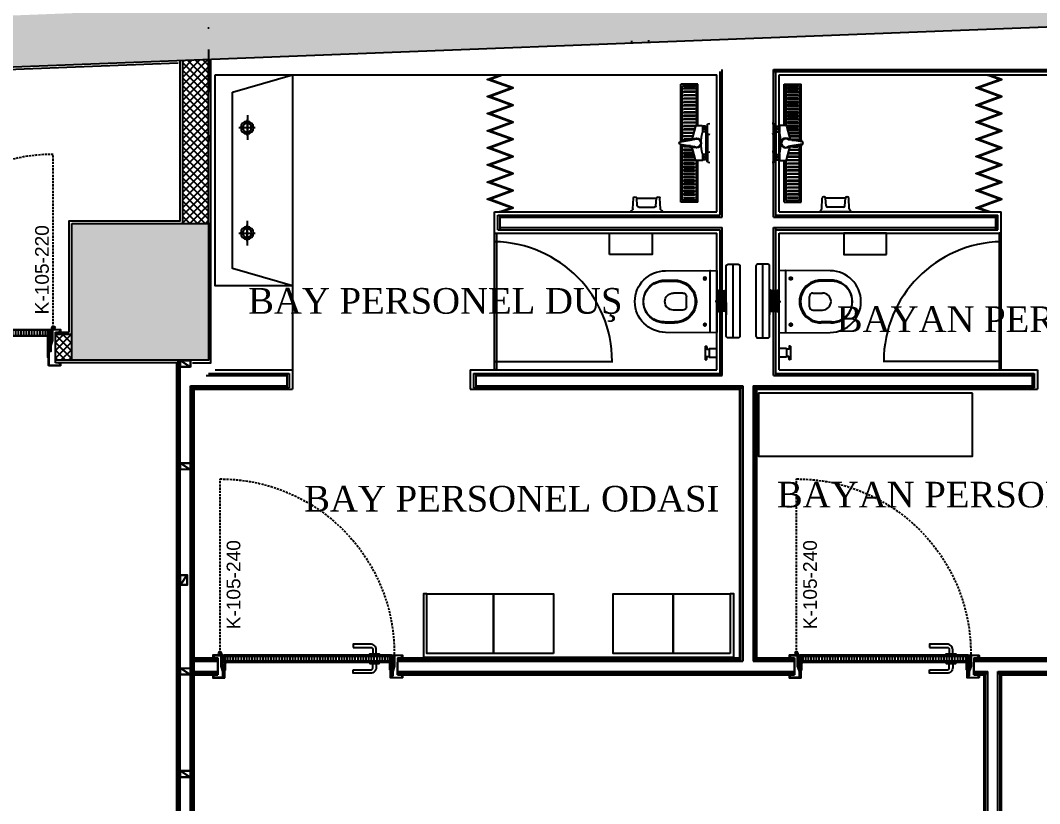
# Model space of a CAD drawing. Header units: millimetres. Extents: x -29311 to -3405, y 28913 to 42880.
# Drawn here: x -6708 to -6111, y 32016 to 32474 of the extents above; entities that cross this region are included whole.
import ezdxf
from ezdxf.enums import TextEntityAlignment as Align

# ---------------------------------------------------------------- set-up
doc = ezdxf.new("R2010")
doc.units = ezdxf.units.MM
for name, pattern in [('AM_DIN_G_W050', [13.75, 9.75, -1.5, 1, -1.5]), ('CENTER2', [1.125, 0.75, -0.125, 0.125, -0.125]), ('DASHDOT', [1, 0.5, -0.25, 0, -0.25]), ('DASHDOT2', [0.5, 0.25, -0.125, 0, -0.125]), ('HIDDEN', [0.375, 0.25, -0.125])]:
    doc.linetypes.add(name, pattern=pattern)
for name, color, linetype in [('A-AKS', 57, 'DASHDOT'), ('A-AKS.', 57, 'DASHDOT2'), ('A-BA', 1, 'Continuous'), ('A-DUVAR', 53, 'Continuous'), ('A-DUVAR-ALCIPAN', 9, 'Continuous'), ('A-DUVAR-ALCIPAN-CELIK', 144, 'Continuous'), ('A-DUVAR-TARAMA', 251, 'Continuous'), ('A-KAPI', 214, 'Continuous'), ('A-KAPI-AHSAP', 245, 'Continuous'), ('A-KAPI-AKSESUAR', 206, 'Continuous'), ('A-KAPI-METAL', 84, 'Continuous'), ('A-KAPI-PROFIL', 206, 'Continuous'), ('A-KAPLAMA-SERAMIK', 31, 'Continuous'), ('A-MK-DRENAJ', 146, 'Continuous'), ('A-SIVA-ALCIPAN', 247, 'Continuous'), ('A-SIVA-IC', 97, 'Continuous'), ('A-TEFRIS', 251, 'Continuous'), ('A-TEFRIS-SABIT', 177, 'Continuous'), ('A-YAZI', 136, 'Continuous'), ('Duvar-200 cm', 7, 'Continuous'), ('level', 10, 'Continuous')]:
    doc.layers.add(name, color=color, linetype=linetype)
for name, color, linetype, lineweight in [('MS_GORINCE', 251, 'Continuous', 0), ('tarama-betonarme', 252, 'Continuous', 13), ('TES_SU', 150, 'Continuous', 25)]:
    doc.layers.add(name, color=color, linetype=linetype, lineweight=lineweight)
doc.styles.get("Standard").update_dxf_attribs({"font": 'arial.ttf'})
doc.styles.add('YAZ-50', font='times.ttf', dxfattribs={"width": 0.9})
pattern_1 = [(45, (-57572.966, 45834.01), (-4.4194174, 4.4194174), []), (45, (-57568.547, 45834.01), (-4.4194174, 4.4194174), [7.8125, -1.5625, 0, -1.5625])]
pattern_2 = [(45, (-91941.1405, 15842.625), (-2.24506403, 2.24506403), []), (135, (-91941.1405, 15842.625), (-2.24506403, -2.24506403), [])]

# ---------------------------------------------------------------- blocks, each defined once
blk = doc.blocks.new('AKS')
at = {"layer": 'A-AKS.', "ltscale": 100}
blk.add_line((4154.05, 2259.04), (4154.05, 2054.95), dxfattribs=at)
blk = doc.blocks.new('40 60')
at = {"layer": 'A-DUVAR-ALCIPAN-CELIK'}
for points in [[(82132.16, 6001.66), (82132.16, 6007.66), (82128.16, 6007.66), (82128.16, 6001.66)], [(82132.01, 6001.81), (82132.01, 6007.51), (82128.31, 6007.51), (82128.31, 6001.81)]]:
    blk.add_lwpolyline(points, close=True, dxfattribs=at)
blk.add_lwpolyline([(82128.31, 6007.51), (82132.01, 6001.81)], dxfattribs=at)
blk = doc.blocks.new('A$C1989330F')
at = {"layer": 'A-KAPI-AKSESUAR'}
blk.add_lwpolyline([(27.5, 0), (-27.5, 0), (-27.5, -8), (27.5, -8)], close=True, dxfattribs=at)
blk.add_lwpolyline([(-125, -45), (-20, -45, 0.414214), (-10, -35), (-10, -8), (10, -8), (10, -32, -0.414214), (-23, -65), (-125, -65)], format="xyb", close=True, dxfattribs=at)
blk = doc.blocks.new('*U53')
at = {"ltscale": 12}
h = blk.add_hatch(dxfattribs=at)
h.set_pattern_fill('ANSI31', color=8, scale=5, angle=45)
h.set_pattern_definition([(90, (48.085, 20), (-15.875, 3e-15), [])])
h.paths.add_polyline_path([(1004.1, -130), (44, -130), (44, -160), (1004.1, -160)])
at = {"color": 8, "linetype": 'HIDDEN', "ltscale": 50}
blk.add_lwpolyline([(12.6, -176.2), (12.6, -1188.7, 0.417281), (1025, -165.6)], format="xyb", dxfattribs=at)
at = {"layer": 'A-KAPI-AHSAP'}
for points in [[(44, -165), (34, -165), (34, -148), (34, -148), (34, -125), (44, -125), (44, -165)], [(44, -125), (1004.1, -125)], [(1004.1, -165), (44, -165)], [(1004.1, -165), (1004.1, -125), (1014.1, -125), (1014.1, -165), (1014.1, -165), (1014.1, -165), (1004.1, -165)]]:
    blk.add_lwpolyline(points, dxfattribs=at)
blk.add_lwpolyline([(1004.1, -130), (44, -130), (44, -160), (1004.1, -160)], close=True, dxfattribs=at)
at = {"layer": 'A-KAPI-AKSESUAR'}
for radius in [10, 5, 4]:
    blk.add_circle((12, -175), radius, dxfattribs=at)
at = {"layer": 'A-KAPI-METAL'}
for points in [[(-29, 46.8), (39, 46.8, -0.414214), (40, 45.8), (40, -95.9), (38, -95.9), (38, 44.3, 0.414214), (37.5, 44.8), (-27.5, 44.8, 0.414214), (-28, 44.3), (-28, 32.8, 0.414214), (-27.5, 32.3), (-20, 32.3), (-20, 30.3), (-29, 30.3, -0.414214), (-30, 31.3), (-30, 45.8, -0.414214)], [(-30, -151, -0.414214), (-29, -150), (-20, -150), (-20, -152), (-27.5, -152, 0.414214), (-28, -152.5), (-28, -162.5, 0.414214), (-27.5, -163), (26.5, -163, 0.414214), (27, -162.5), (27, -105, -0.414214), (28.2, -104), (41, -104, -0.414154), (42, -105), (42, -119.5), (42, -14.6), (42, -0.5), (42, -14.6), (40, -14.6), (40, -0.5, -1), (44, -0.5), (44, -119.8, -0.934642), (40, -119.5), (40, -106.5, 0.414214), (39.5, -106), (29.5, -106, 0.414214), (29, -106.5), (29, -164, -0.414214), (28, -165), (-29, -165, -0.414214), (-30, -164)], [(1078.1, -151, 0.414214), (1077.1, -150), (1068.1, -150), (1068.1, -152), (1075.6, -152, -0.414214), (1076.1, -152.5), (1076.1, -162.5, -0.414214), (1075.6, -163), (1021.6, -163, -0.414214), (1021.1, -162.5), (1021.1, -104, 0.414214), (1019.8, -103), (1007.1, -103, 0.414154), (1006.1, -104), (1006.1, -119.5), (1006.1, -14.6), (1006.1, -0.5), (1006.1, -14.6), (1008.1, -14.6), (1008.1, -0.5, 1), (1004.1, -0.5), (1004.1, -119.8, 0.938583), (1008.1, -119.5), (1008.1, -105.5, -0.414214), (1008.6, -105), (1018.5, -105, -0.414214), (1019.1, -105.5), (1019.1, -164, 0.414214), (1020.1, -165), (1077.1, -165, 0.414214), (1078.1, -164)], [(1077.1, 46.8), (1009.1, 46.8, 0.414214), (1008.1, 45.8), (1008.1, -95.9), (1010.1, -95.9), (1010.1, 44.3, -0.414214), (1010.6, 44.8), (1075.6, 44.8, -0.414214), (1076.1, 44.3), (1076.1, 32.8, -0.414214), (1075.6, 32.3), (1068.1, 32.3), (1068.1, 30.3), (1077.1, 30.3, 0.414214), (1078.1, 31.3), (1078.1, 45.8, 0.414214)]]:
    blk.add_lwpolyline(points, format="xyb", close=True, dxfattribs=at)
at = {"layer": 'A-KAPI-PROFIL'}
for points in [[(16.5, -100.9), (27.5, -70.4), (27.5, -36.5), (37.5, -36.5), (37.5, -72.2), (25.9, -104.3), (25.9, -163), (16.5, -163)], [(1031.6, -100.9), (1020.6, -70.4), (1020.6, -43.8), (1010.6, -43.8), (1010.6, -72.2), (1022.2, -104.3), (1022.2, -163), (1031.6, -163)]]:
    blk.add_lwpolyline(points, close=True, dxfattribs=at)
for points in [[(36.5, -36.8), (37.5, -36.8), (37.5, -52.5), (29.6, -66.1), (29.6, -89.8), (36.6, -89.8), (36.6, -90.8), (28.6, -90.8), (28.6, -65.8), (36.5, -52.2), (36.5, -36.8)], [(1011.6, -36.8), (1010.6, -36.8), (1010.6, -52.5), (1018.5, -66.1), (1018.5, -89.8), (1011.5, -89.8), (1011.5, -90.8), (1019.5, -90.8), (1019.5, -65.8), (1011.6, -52.2), (1011.6, -36.8)]]:
    blk.add_lwpolyline(points, dxfattribs=at)
at = {"layer": 'A-KAPI-PROFIL', "color": 8}
for points in [[(39.7, -111.2, 0.414214), (37.7, -109.2), (31.3, -109.2, 0.414214), (29.3, -111.2), (29.3, -122, 0.414214), (31.3, -124), (45.3, -124, 0.414214), (46.3, -123), (46.3, -120, 1), (44.3, -120), (44.3, -121.5), (39.7, -121.5)], [(1018.8, -111.2, 0.414214), (1016.8, -109.2), (1010.4, -109.2, 0.414214), (1008.4, -111.2), (1008.4, -121.5), (1003.8, -121.5), (1003.8, -120, 1), (1001.8, -120), (1001.8, -123, 0.414214), (1002.8, -124), (1014.1, -124), (1016.8, -124, 0.414214), (1018.8, -122)]]:
    blk.add_lwpolyline(points, format="xyb", close=True, dxfattribs=at)
at = {"layer": 'DEFPOINTS', "linetype": 'ByBlock', "ltscale": 12}
for p, q in [((0, 30.3), (0, -150)), ((1048.1, 30.3), (1048.1, -125))]:
    blk.add_line(p, q, dxfattribs=at)
at = {"ltscale": 12, "xscale": -1, "rotation": 180}
blk.add_blockref('A$C1989330F', (916, -125), dxfattribs=at)
at = {"ltscale": 12}
blk.add_blockref('A$C1989330F', (916, -165), dxfattribs=at)
blk = doc.blocks.new('2 Lİ LAVABOO')
at = {"layer": 'A-TEFRIS-SABIT', "color": 4, "linetype": 'AM_DIN_G_W050', "ltscale": 2}
for p, q in [((88836.53, 15560.57), (88836.53, 15551.04)), ((88898.16, 15560.57), (88898.16, 15551.04)), ((88829.3, 15555.56), (88843.73, 15555.56)), ((88831.76, 15555.81), (88841.3, 15555.81)), ((88905.39, 15555.56), (88890.96, 15555.56)), ((88902.93, 15555.81), (88893.39, 15555.81))]:
    blk.add_line(p, q, dxfattribs=at)
at = {"layer": 'A-TEFRIS-SABIT'}
for points in [[(88805.72, 15574.42), (88805.72, 15529.28), (88928.97, 15529.28), (88928.97, 15574.44)], [(88815.72, 15564.4), (88805.72, 15529.28), (88928.97, 15529.28), (88918.97, 15564.4)]]:
    blk.add_lwpolyline(points, close=True, dxfattribs=at)
for centre, radius in [((88836.53, 15555.81), 3.75), ((88836.53, 15555.81), 2.6), ((88898.16, 15555.81), 3.75), ((88898.16, 15555.81), 2.6)]:
    blk.add_circle(centre, radius, dxfattribs=at)
blk = doc.blocks.new('*U577')
at = {"ltscale": 12}
h = blk.add_hatch(dxfattribs=at)
h.set_pattern_fill('ANSI31', color=8, scale=5, angle=45)
h.set_pattern_definition([(90, (50, 20), (-15.875, 3e-15), [])])
h.paths.add_polyline_path([(1006, -130), (44, -130), (44, -160), (1006, -160)])
at = {"color": 8, "linetype": 'HIDDEN', "ltscale": 50}
blk.add_lwpolyline([(12.7, -176.4), (12.7, -1195.6, 0.417281), (1031.9, -165.7)], format="xyb", dxfattribs=at)
at = {"layer": 'A-KAPI-AHSAP'}
for points in [[(44, -165), (34, -165), (34, -148), (34, -148), (34, -125), (44, -125), (44, -165)], [(44, -125), (1006, -125)], [(1006, -165), (44, -165)], [(1006, -165), (1006, -125), (1016, -125), (1016, -165), (1016, -165), (1016, -165), (1006, -165)]]:
    blk.add_lwpolyline(points, dxfattribs=at)
blk.add_lwpolyline([(1006, -130), (44, -130), (44, -160), (1006, -160)], close=True, dxfattribs=at)
at = {"layer": 'A-KAPI-AKSESUAR'}
for radius in [10, 5, 4]:
    blk.add_circle((12, -175), radius, dxfattribs=at)
at = {"layer": 'A-KAPI-METAL'}
for points in [[(-29, -33.4), (39, -33.4, -0.414214), (40, -34.4), (40, -95.9), (38, -95.9), (38, -35.9, 0.414214), (37.5, -35.4), (-27.5, -35.4, 0.414214), (-28, -35.9), (-28, -47.4, 0.414214), (-27.5, -47.9), (-20, -47.9), (-20, -49.9), (-29, -49.9, -0.414214), (-30, -48.9), (-30, -34.4, -0.414214)], [(1079, -33.4), (1011, -33.4, 0.414214), (1010, -34.4), (1010, -95.9), (1012, -95.9), (1012, -35.9, -0.414214), (1012.5, -35.4), (1077.5, -35.4, -0.414214), (1078, -35.9), (1078, -47.4, -0.414214), (1077.5, -47.9), (1070, -47.9), (1070, -49.9), (1079, -49.9, 0.414214), (1080, -48.9), (1080, -34.4, 0.414214)], [(-30, -151, -0.414214), (-29, -150), (-20, -150), (-20, -152), (-27.5, -152, 0.414214), (-28, -152.5), (-28, -162.5, 0.414214), (-27.5, -163), (26.5, -163, 0.414214), (27, -162.5), (27, -105, -0.414214), (28.2, -104), (41, -104, -0.414154), (42, -105), (42, -119.5), (42, -94.8), (42, -80.7), (42, -94.8), (40, -94.8), (40, -80.7, -1), (44, -80.7), (44, -119.8, -0.934642), (40, -119.5), (40, -106.5, 0.414214), (39.5, -106), (29.5, -106, 0.414214), (29, -106.5), (29, -164, -0.414214), (28, -165), (-29, -165, -0.414214), (-30, -164)], [(1080, -151, 0.414214), (1079, -150), (1070, -150), (1070, -152), (1077.5, -152, -0.414214), (1078, -152.5), (1078, -162.5, -0.414214), (1077.5, -163), (1023.5, -163, -0.414214), (1023, -162.5), (1023, -104, 0.414214), (1021.8, -103), (1009, -103, 0.414154), (1008, -104), (1008, -119.5), (1008, -94.8), (1008, -80.7), (1008, -94.8), (1010, -94.8), (1010, -80.7, 1), (1006, -80.7), (1006, -119.8, 0.938583), (1010, -119.5), (1010, -105.5, -0.414214), (1010.5, -105), (1020.5, -105, -0.414214), (1021, -105.5), (1021, -164, 0.414214), (1022, -165), (1079, -165, 0.414214), (1080, -164)]]:
    blk.add_lwpolyline(points, format="xyb", close=True, dxfattribs=at)
at = {"layer": 'A-KAPI-PROFIL'}
for points in [[(16.5, -100.9), (27.5, -70.4), (27.5, -36.5), (37.5, -36.5), (37.5, -72.2), (25.9, -104.3), (25.9, -163), (16.5, -163)], [(1033.5, -100.9), (1022.5, -70.4), (1022.5, -43.8), (1012.5, -43.8), (1012.5, -72.2), (1024.1, -104.3), (1024.1, -163), (1033.5, -163)]]:
    blk.add_lwpolyline(points, close=True, dxfattribs=at)
for points in [[(36.5, -36.8), (37.5, -36.8), (37.5, -52.5), (29.6, -66.1), (29.6, -89.8), (36.6, -89.8), (36.6, -90.8), (28.6, -90.8), (28.6, -65.8), (36.5, -52.2), (36.5, -36.8)], [(1013.5, -36.8), (1012.5, -36.8), (1012.5, -52.5), (1020.4, -66.1), (1020.4, -89.8), (1013.4, -89.8), (1013.4, -90.8), (1021.4, -90.8), (1021.4, -65.8), (1013.5, -52.2), (1013.5, -36.8)]]:
    blk.add_lwpolyline(points, dxfattribs=at)
at = {"layer": 'A-KAPI-PROFIL', "color": 8}
for points in [[(39.7, -111.2, 0.414214), (37.7, -109.2), (31.3, -109.2, 0.414214), (29.3, -111.2), (29.3, -122, 0.414214), (31.3, -124), (45.3, -124, 0.414214), (46.3, -123), (46.3, -120, 1), (44.3, -120), (44.3, -121.5), (39.7, -121.5)], [(1020.7, -111.2, 0.414214), (1018.7, -109.2), (1012.3, -109.2, 0.414214), (1010.3, -111.2), (1010.3, -121.5), (1005.7, -121.5), (1005.7, -120, 1), (1003.7, -120), (1003.7, -123, 0.414214), (1004.7, -124), (1016, -124), (1018.7, -124, 0.414214), (1020.7, -122)]]:
    blk.add_lwpolyline(points, format="xyb", close=True, dxfattribs=at)
at = {"layer": 'DEFPOINTS', "linetype": 'ByBlock', "ltscale": 12}
for p, q in [((0, -49.9), (0, -150)), ((1050, -49.9), (1050, -125))]:
    blk.add_line(p, q, dxfattribs=at)
at = {"ltscale": 12, "xscale": -1, "rotation": 180}
blk.add_blockref('A$C1989330F', (916, -125), dxfattribs=at)
at = {"ltscale": 12}
blk.add_blockref('A$C1989330F', (916, -165), dxfattribs=at)
blk = doc.blocks.new('DUS')
at = {"layer": 'A-MK-DRENAJ'}
for p, q in [((86675.3, -29215.5), (86775.3, -29215.5)), ((86675.3, -29458.2), (86675.3, -29215.5)), ((86775.3, -29543.8), (86775.3, -29215.5)), ((86709.3, -29538), (86755.3, -29538)), ((86755.3, -29543), (86755.3, -29538)), ((86725.3, -29583), (86755.3, -29583)), ((86755.3, -29583), (86755.3, -29578)), ((86775.3, -29905.5), (86775.3, -29577.2)), ((86675.3, -29905.5), (86675.3, -29662.7)), ((86675.3, -29905.5), (86775.3, -29905.5)), ((86695.3, -29883), (86695.3, -29878)), ((86755.3, -29878), (86695.3, -29878)), ((86755.3, -29883), (86695.3, -29883)), ((86755.3, -29883), (86755.3, -29878))]:
    blk.add_line(p, q, dxfattribs=at)
for points in [[(86765.3, -29225.5), (86685.3, -29225.5), (86685.3, -29458.2)], [(86765.3, -29543.4), (86765.3, -29225.5)], [(86699.9, -29503), (86755.3, -29503), (86755.3, -29498), (86698.5, -29498)], [(86705.2, -29523), (86755.3, -29523), (86755.3, -29518), (86703.9, -29518)], [(86685.3, -29662.7), (86685.3, -29895.5), (86765.3, -29895.5), (86765.3, -29577.5)], [(86699.9, -29618), (86755.3, -29618), (86755.3, -29623), (86698.5, -29623)], [(86705.2, -29598), (86755.3, -29598), (86755.3, -29603), (86703.9, -29603)]]:
    blk.add_lwpolyline(points, dxfattribs=at)
for points in [[(86755.3, -29238), (86695.3, -29238), (86695.3, -29243), (86755.3, -29243)], [(86755.3, -29258), (86695.3, -29258), (86695.3, -29263), (86755.3, -29263)], [(86755.3, -29278), (86695.3, -29278), (86695.3, -29283), (86755.3, -29283)], [(86755.3, -29298), (86695.3, -29298), (86695.3, -29303), (86755.3, -29303)], [(86755.3, -29318), (86695.3, -29318), (86695.3, -29323), (86755.3, -29323)], [(86755.3, -29338), (86695.3, -29338), (86695.3, -29343), (86755.3, -29343)], [(86755.3, -29358), (86695.3, -29358), (86695.3, -29363), (86755.3, -29363)], [(86755.3, -29378), (86695.3, -29378), (86695.3, -29383), (86755.3, -29383)], [(86755.3, -29398), (86695.3, -29398), (86695.3, -29403), (86755.3, -29403)], [(86755.3, -29418), (86695.3, -29418), (86695.3, -29423), (86755.3, -29423)], [(86755.3, -29438), (86695.3, -29438), (86695.3, -29443), (86755.3, -29443)], [(86755.3, -29458), (86695.3, -29458), (86695.3, -29463), (86755.3, -29463)], [(86755.3, -29478), (86695.3, -29478), (86695.3, -29483), (86755.3, -29483)], [(86695.3, -29638), (86755.3, -29638), (86755.3, -29643), (86695.3, -29643)], [(86695.3, -29658), (86755.3, -29658), (86755.3, -29663), (86695.3, -29663)], [(86695.3, -29678), (86755.3, -29678), (86755.3, -29683), (86695.3, -29683)], [(86695.3, -29698), (86755.3, -29698), (86755.3, -29703), (86695.3, -29703)], [(86695.3, -29718), (86755.3, -29718), (86755.3, -29723), (86695.3, -29723)], [(86695.3, -29738), (86755.3, -29738), (86755.3, -29743), (86695.3, -29743)], [(86695.3, -29758), (86755.3, -29758), (86755.3, -29763), (86695.3, -29763)], [(86695.3, -29778), (86755.3, -29778), (86755.3, -29783), (86695.3, -29783)], [(86695.3, -29798), (86755.3, -29798), (86755.3, -29803), (86695.3, -29803)], [(86695.3, -29818), (86755.3, -29818), (86755.3, -29823), (86695.3, -29823)], [(86695.3, -29838), (86755.3, -29838), (86755.3, -29843), (86695.3, -29843)], [(86695.3, -29858), (86755.3, -29858), (86755.3, -29863), (86695.3, -29863)]]:
    blk.add_lwpolyline(points, close=True, dxfattribs=at)
at = {"layer": 'A-TEFRIS-SABIT'}
for p, q in [((86617.2, -29449.1), (86605.3, -29446)), ((86618.5, -29450.8), (86622.6, -29464.9)), ((86618.5, -29505.2), (86618.5, -29450.8)), ((86617.2, -29506.9), (86605.3, -29510)), ((86618.5, -29505.2), (86622.6, -29491.1)), ((86622.6, -29464.9), (86630.2, -29464.9)), ((86622.6, -29491.1), (86622.6, -29464.9)), ((86622.6, -29491.1), (86630.2, -29491.1)), ((86630.2, -29461.7), (86646.2, -29461.7)), ((86630.2, -29494.3), (86630.2, -29461.7)), ((86630.2, -29494.3), (86646.2, -29494.3)), ((86632.9, -29479.9), (86632.9, -29476.1)), ((86632.9, -29476.1), (86643.5, -29476.1)), ((86632.9, -29479.9), (86643.5, -29479.9)), ((86643.5, -29479.9), (86643.5, -29476.1)), ((86646.2, -29494.3), (86646.2, -29461.7)), ((86648, -29461.7), (86648, -29497.4)), ((86683.7, -29458.2), (86651.4, -29458.2)), ((86688.8, -29461.8), (86710.3, -29541.8)), ((86779.8, -29552.9), (86708.2, -29541.5)), ((86779.8, -29567.9), (86708.4, -29579.3)), ((86720.5, -29543.4), (86774.2, -29543.4)), ((86776.4, -29545.6), (86776.4, -29552.3)), ((86776.4, -29568.4), (86776.4, -29575.3)), ((86785, -29558.7), (86785, -29562.1)), ((86617.2, -29614.1), (86605.3, -29611)), ((86618.5, -29615.8), (86618.5, -29670.2)), ((86618.5, -29615.8), (86622.6, -29629.9)), ((86622.6, -29629.9), (86622.6, -29656.1)), ((86622.6, -29629.9), (86630.2, -29629.9)), ((86630.2, -29659.3), (86630.2, -29626.7)), ((86630.2, -29626.7), (86646.2, -29626.7)), ((86646.2, -29659.3), (86646.2, -29626.7)), ((86648, -29623.6), (86648, -29659.3)), ((86688.8, -29659.2), (86710.4, -29579)), ((86725.3, -29583), (86709.3, -29583)), ((86719.4, -29577.5), (86774.2, -29577.5)), ((86617.2, -29671.9), (86605.3, -29675)), ((86618.5, -29670.2), (86622.6, -29656.1)), ((86622.6, -29656.1), (86630.2, -29656.1)), ((86630.2, -29659.3), (86646.2, -29659.3)), ((86632.9, -29641.1), (86643.5, -29641.1)), ((86632.9, -29644.9), (86632.9, -29641.1)), ((86632.9, -29644.9), (86643.5, -29644.9)), ((86643.5, -29644.9), (86643.5, -29641.1)), ((86651.4, -29662.7), (86683.7, -29662.7)), ((86908.4, -29874.7), (86907.1, -29874.7)), ((87042, -29874.7), (87043.3, -29874.7)), ((86894.8, -29945.1), (86898.1, -29883)), ((86920.6, -29927.1), (86917.3, -29883)), ((87033, -29883.7), (86917.4, -29883.7)), ((87029.8, -29927.1), (87033.1, -29883)), ((87055.6, -29945.1), (87052.3, -29883)), ((86885.2, -29960.3), (86885.2, -29962.4)), ((87065.2, -29962.4), (86885.5, -29962.4)), ((87020.8, -29935.4), (86929.6, -29935.4)), ((87065.2, -29960.3), (87065.2, -29962.4))]:
    blk.add_line(p, q, dxfattribs=at)
for points in [[(86616.4, -29613.9), (86616.4, -29507.1)], [(86627.4, -29629.9), (86627.4, -29491.1)]]:
    blk.add_lwpolyline(points, dxfattribs=at)
for centre, radius, start, end in [((86616.8, -29450.8), 1.72, 0, 75.21721), ((86616.8, -29505.2), 1.72, 284.78279, 0), ((86651.4, -29461.7), 3.44, 90, 180), ((86650.7, -29497.4), 2.75, 180, 194.94394), ((86414.2, -29560.5), 242, 345.05606, 14.94394), ((86683.7, -29463.7), 5.5, 20.70167, 90), ((86684.6, -29560.5), 28.5, 48.0007, 312.49307), ((86684.6, -29560.5), 25.4, 57.32726, 303.38827), ((86703, -29531.7), 8.8, 237.32726, 260.94279), ((86709.6, -29532.8), 8.8, 228.0007, 260.94279), ((86774.2, -29545.6), 2.2, 0, 90), ((86774.2, -29575.3), 2.2, 270, 0), ((86779.2, -29558.7), 5.85, 0, 83.76807), ((86779.2, -29562.1), 5.85, 276.23193, 0), ((86616.8, -29615.8), 1.72, 0, 75.21721), ((86650.7, -29623.6), 2.75, 165.05606, 180), ((86703.4, -29589), 8.8, 99.08028, 123.38827), ((86709.8, -29588), 8.8, 99.08028, 132.49307), ((86616.8, -29670.2), 1.72, 284.78279, 0), ((86651.4, -29659.3), 3.44, 180, 270), ((86683.7, -29657.2), 5.5, 270, 339.29833)]:
    blk.add_arc(centre, radius, start, end, dxfattribs=at)
for centre, major_axis, ratio, start_param, end_param in [((86632.9, -29468.9), (0, -7.2), 0.382482, 3.141593, 6.283185), ((86643.5, -29487.1), (0, 7.2), 0.382482, 3.141593, 6.283185), ((86632.9, -29633.9), (0, -7.2), 0.382482, 3.141593, 6.283185), ((86643.5, -29652.1), (0, 7.2), 0.382482, 3.141593, 6.283185), ((86907.1, -29883.7), (-6.36, 6.36), 1, -0.785398, 0.711459), ((86908.4, -29883.7), (6.36, 6.36), 1, 5.571726, 7.068583), ((87042, -29883.7), (-6.36, 6.36), 1, -0.785398, 0.711459), ((87043.3, -29883.7), (6.36, 6.36), 1, 5.571726, 7.068583), ((86929.6, -29926.4), (6.36, 6.36), 1, 2.430134, 3.926991), ((87020.8, -29926.4), (-6.36, 6.36), 1, 2.356194, 3.853052), ((86894.2, -29960.3), (6.36, 6.36), 1, 1.268279, 2.356194), ((86885.9, -29944.4), (6.36, 6.36), 1, 4.409872, 5.423848), ((87064.5, -29944.4), (-6.36, 6.36), 1, 0.859337, 1.873313), ((87056.2, -29960.3), (-6.36, 6.36), 1, 3.926991, 5.014906)]:
    blk.add_ellipse(centre, major_axis=major_axis, ratio=ratio, start_param=start_param, end_param=end_param, dxfattribs=at)
at = {"layer": 'A-TEFRIS-SABIT', "extrusion": (0, 0, -1)}
for centre, major_axis in [((86632.9, -29487.1), (0, 7.2)), ((86643.5, -29468.9), (0, -7.2)), ((86643.5, -29633.9), (0, -7.2)), ((86632.9, -29652.1), (0, 7.2))]:
    blk.add_ellipse(centre, major_axis=major_axis, ratio=0.382482, start_param=3.141593, end_param=6.283185, dxfattribs=at)
at = {"layer": 'MS_GORINCE'}
for p, q in [((86709.3, -29583), (86725.3, -29583)), ((86716.6, -29578), (86725.3, -29578)), ((86725.3, -29578), (86716.6, -29578))]:
    blk.add_line(p, q, dxfattribs=at)
blk = doc.blocks.new('A$C7B0C6078')
for p, q in [((439.9, 361.7), (439.9, 3.3)), ((172.1, 301.2), (232.8, 301.2)), ((177.2, 307.5), (232.7, 307.5)), ((175.5, 182.5), (175.5, 182.5)), ((281.7, 232.5), (225.5, 232.5)), ((301.7, 212.5), (301.7, 152.5)), ((281.7, 132.5), (225.5, 132.5)), ((172.1, 63.8), (232.8, 63.8)), ((177.2, 57.5), (232.7, 57.5))]:
    blk.add_line(p, q)
at = {"color": 4, "linetype": 'CENTER2', "ltscale": 30}
for p, q in [((421, 317.5), (398.9, 317.5)), ((409.9, 306.4), (409.9, 328.6)), ((488.8, 182.5), (469.4, 182.5)), ((421, 47.5), (398.9, 47.5)), ((409.9, 58.6), (409.9, 36.4))]:
    blk.add_line(p, q, dxfattribs=at)
blk.add_lwpolyline([(480, 362, 0.416782), (477, 365), (180, 362.5, 1), (180, 2.5), (477, 0, 0.416585), (480, 3)], format="xyb", close=True)
for centre in [(409.9, 317.5), (409.9, 47.5)]:
    blk.add_circle(centre, 8)
for centre, radius, start, end in [((442.9, 361.7), 3, 90.48276, 180), ((174.9, 182.5), 125, 88.98526, 271.01474), ((169.9, 182.5), 118.7, 88.98526, 271.01474), ((234.9, 182.5), 125, 268.98526, 91.01474), ((234.9, 182.5), 118.7, 268.98526, 91.01474), ((225.5, 182.5), 50, 90, 180), ((225.5, 182.5), 50, 180, 270), ((281.7, 212.5), 20, 0, 90), ((281.7, 152.5), 20, 270, 0), ((442.9, 3.3), 3, 180, 269.51724)]:
    blk.add_arc(centre, radius, start, end)
blk = doc.blocks.new('perde')
at = {"layer": 'A-KAPI', "linetype": 'Continuous'}
for points in [[(86092.19, 21062.61), (86094.69, 21055.74), (86099.69, 21069.48), (86104.69, 21055.74), (86109.69, 21069.48), (86114.69, 21055.74), (86119.69, 21069.48), (86124.69, 21055.74), (86129.69, 21069.48), (86134.69, 21055.74), (86139.69, 21069.48), (86144.69, 21055.74), (86149.69, 21069.48), (86154.69, 21055.74), (86159.69, 21069.48), (86164.69, 21055.74), (86169.69, 21069.48), (86172.19, 21062.61)], [(86092.19, 21061.15), (86094.69, 21054.28), (86099.69, 21068.02), (86104.69, 21054.28), (86109.69, 21068.02), (86114.69, 21054.28), (86119.69, 21068.02), (86124.69, 21054.28), (86129.69, 21068.02), (86134.69, 21054.28), (86139.69, 21068.02), (86144.69, 21054.28), (86149.69, 21068.02), (86154.69, 21054.28), (86159.69, 21068.02), (86164.69, 21054.28), (86169.69, 21068.02), (86172.19, 21061.15)]]:
    blk.add_lwpolyline(points, dxfattribs=at)
at = {"layer": 'A-KAPI', "linetype": 'Continuous', "lineweight": 30}
for points in [[(86092.19, 21062.61), (86092.19, 21061.15)], [(86172.19, 21062.61), (86172.19, 21061.15)]]:
    blk.add_lwpolyline(points, dxfattribs=at)

msp = doc.modelspace()

# ---------------------------------------------------------------- hatches: boundary and pattern name
at = {"layer": 'A-DUVAR-TARAMA'}
h = msp.add_hatch(dxfattribs=at)
h.set_pattern_fill('ANSI37', color=256, style=0)
h.set_pattern_definition(pattern_2)
h.paths.add_polyline_path([(-6612.64, 32355.15), (-6597.64, 32355.15), (-6597.67, 32451.14), (-6612.65, 32450.56)])
h = msp.add_hatch(dxfattribs=at)
h.set_pattern_fill('ANSI37', color=256, style=0)
h.set_pattern_definition(pattern_2)
h.paths.add_polyline_path([(-6791.95, 32290.15), (-6791.95, 32275.14), (-7427.64, 32275.14), (-7427.64, 32290.15)])
h.paths.add_polyline_path([(-6687.14, 32275.14), (-6687.14, 32290.15), (-6677.64, 32290.15), (-6677.64, 32275.14)])
at = {"layer": 'tarama-betonarme'}
h = msp.add_hatch(dxfattribs=at)
h.set_pattern_fill('ANSI35', color=256, scale=25, style=0)
h.set_pattern_definition(pattern_1)
h.paths.add_polyline_path([(-10481.78, 30484.04), (-10717.69, 32291.44), (-5913.13, 32477.67), (-5531.42, 30501.63)], flags=16)
h.paths.add_polyline_path([(-10508.1, 30453.95), (-10751.69, 32320.15), (-5888.56, 32508.65), (-5495.1, 30471.76)])
h = msp.add_hatch(dxfattribs=at)
h.set_pattern_fill('ANSI35', color=256, scale=25, style=0)
h.set_pattern_definition(pattern_1)
h.paths.add_polyline_path([(-6874.41, 31459.76), (-6570.41, 31459.76), (-6570.41, 31494.76), (-6874.41, 31494.76)])
h.paths.add_polyline_path([(-6384.41, 31024.76), (-6349.41, 31024.76), (-6349.41, 31494.76), (-6384.41, 31494.76)])
h.paths.add_polyline_path([(-5962.14, 31539.76), (-5882.14, 31539.76), (-5882.14, 31459.76), (-5962.14, 31459.76)])
h.paths.add_polyline_path([(-5962.14, 31104.76), (-5882.14, 31104.76), (-5882.14, 31024.76), (-5962.14, 31024.76)])
h.paths.add_polyline_path([(-6677.64, 32355.15), (-6597.64, 32355.15), (-6597.64, 32275.15), (-6677.64, 32275.15)])

# ---------------------------------------------------------------- linework, layer by layer
at = {"layer": 'A-BA'}
msp.add_line((-9822.14, 32326.16), (-5887.39, 32478.67), dxfattribs=at)
msp.add_lwpolyline([(-6677.64, 32355.15), (-6597.64, 32355.15), (-6597.64, 32275.15), (-6677.64, 32275.15)], close=True, dxfattribs=at)
msp.add_lwpolyline([(-6677.64, 32355.15), (-6597.64, 32355.15), (-6597.64, 32275.15), (-6677.64, 32275.15)], close=True, dxfattribs=at)
at = {"layer": 'A-DUVAR'}
for p, q in [((-6677.64, 32290.15), (-6687.14, 32290.15)), ((-6677.64, 32275.15), (-6687.14, 32275.15))]:
    msp.add_line(p, q, dxfattribs=at)
for points in [[(-6612.64, 32355.15), (-6612.64, 32450.56)], [(-6597.64, 32355.15), (-6597.64, 32451.14)]]:
    msp.add_lwpolyline(points, dxfattribs=at)
at = {"layer": 'A-DUVAR-ALCIPAN'}
for p, q in [((-6615.39, 31609.07), (-6615.39, 32275.15)), ((-6614.14, 31609.07), (-6614.14, 32275.15)), ((-6608.14, 32099.15), (-6608.14, 32260.2)), ((-6606.89, 32099.15), (-6606.89, 32260.2)), ((-6608.14, 31609.07), (-6608.14, 32143.59)), ((-6606.89, 31609.07), (-6606.89, 32142.34))]:
    msp.add_line(p, q, dxfattribs=at)
for points in [[(-6298.25, 32359.95), (-6298.25, 32443.95)], [(-6297, 32358.7), (-6297, 32445.2)], [(-6267, 32358.7), (-6267, 32445.2)], [(-6267, 32445.2), (-5962.14, 32445.2)], [(-6267, 32443.95), (-5963.39, 32443.95)], [(-6265.75, 32358.7), (-6265.75, 32443.95)], [(-6428.25, 32351.45), (-6428.25, 32359.95)], [(-6428.25, 32359.95), (-6298.25, 32359.95)], [(-6427, 32351.45), (-6427, 32359.95)], [(-6427, 32358.7), (-6297, 32358.7)], [(-6267, 32358.7), (-6137, 32358.7)], [(-6265.75, 32359.95), (-6135.75, 32359.95)], [(-6137, 32351.45), (-6137, 32359.95)], [(-6135.75, 32351.45), (-6135.75, 32359.95)], [(-6598.14, 32355.15), (-6596.89, 32355.15)], [(-6428.25, 32351.45), (-6298.25, 32351.45)], [(-6427, 32352.7), (-6297, 32352.7)], [(-6298.25, 32266.2), (-6298.25, 32351.45)], [(-6297, 32266.2), (-6297, 32352.7)], [(-6267, 32266.2), (-6267, 32352.7)], [(-6267, 32352.7), (-6137, 32352.7)], [(-6265.75, 32266.2), (-6265.75, 32352.7)], [(-6265.75, 32351.45), (-6135.75, 32351.45)], [(-6597.64, 32267.45), (-6550.48, 32267.45)], [(-6551.73, 32267.45), (-6551.73, 32258.95)], [(-6550.48, 32267.45), (-6550.48, 32258.95)], [(-6442.48, 32267.45), (-6298.25, 32267.45)], [(-6442.48, 32267.45), (-6442.48, 32258.95)], [(-6441.23, 32267.45), (-6441.23, 32258.95)], [(-6265.75, 32267.45), (-6114.53, 32267.45)], [(-6115.78, 32267.45), (-6115.78, 32258.95)], [(-6114.53, 32267.45), (-6114.53, 32258.95)], [(-6598.89, 32266.2), (-6551.73, 32266.2)], [(-6441.23, 32266.2), (-6297, 32266.2)], [(-6267, 32266.2), (-6115.78, 32266.2)], [(-6608.14, 32260.2), (-6551.73, 32260.2)], [(-6606.89, 32258.95), (-6550.48, 32258.95)], [(-6442.48, 32258.95), (-6285, 32258.95)], [(-6441.23, 32260.2), (-6285, 32260.2)], [(-6286.25, 32258.95), (-6286.25, 32099.15)], [(-6285, 32260.2), (-6285, 32099.15)], [(-6279, 32260.2), (-6115.78, 32260.2)], [(-6279, 32260.2), (-6279, 32099.15)], [(-6279, 32258.95), (-6114.53, 32258.95)], [(-6277.75, 32258.95), (-6277.75, 32099.15)], [(-6606.89, 32100.4), (-6592.08, 32100.4)], [(-6487.08, 32100.4), (-6286.25, 32100.4)], [(-6277.75, 32100.4), (-6254.8, 32100.4)], [(-6149.8, 32100.4), (-5840.25, 32100.4)], [(-6608.14, 32099.15), (-6592.08, 32099.15)], [(-6487.08, 32099.15), (-6285, 32099.15)], [(-6279, 32099.15), (-6254.8, 32099.15)], [(-6149.8, 32099.15), (-5840.01, 32099.15)], [(-6608.14, 32093.15), (-6592.08, 32093.15)], [(-6606.89, 32091.9), (-6592.08, 32091.9)], [(-6487.08, 32093.15), (-6254.8, 32093.15)], [(-6487.08, 32091.9), (-6254.8, 32091.9)], [(-6149.8, 32093.15), (-6141.69, 32093.15)], [(-6149.8, 32091.9), (-6141.69, 32091.9)], [(-6142.97, 31970.4), (-6142.94, 32091.9)], [(-6141.72, 31969.15), (-6141.69, 32093.15)], [(-6135.72, 31963.15), (-6135.69, 32093.15)], [(-6135.69, 32093.15), (-5838.46, 32093.15)], [(-6135.69, 32091.9), (-5838.46, 32091.9)], [(-6134.47, 31961.9), (-6134.44, 32091.9)]]:
    msp.add_lwpolyline(points, dxfattribs=at)
at = {"layer": 'A-KAPLAMA-SERAMIK'}
for points in [[(-6593.64, 32441.95), (-6300.25, 32441.95)], [(-6300.25, 32361.95), (-6300.25, 32441.95)], [(-6263.75, 32361.95), (-6263.75, 32441.95)], [(-6263.75, 32441.95), (-5965.39, 32441.95)], [(-6430.25, 32349.45), (-6430.25, 32361.95)], [(-6430.25, 32361.95), (-6300.25, 32361.95)], [(-6263.75, 32361.95), (-6133.75, 32361.95)], [(-6133.75, 32349.45), (-6133.75, 32361.95)], [(-6430.25, 32349.45), (-6300.25, 32349.45)], [(-6300.25, 32269.45), (-6300.25, 32349.45)], [(-6263.75, 32269.45), (-6263.75, 32349.45)], [(-6263.75, 32349.45), (-6133.75, 32349.45)], [(-6593.64, 32269.45), (-6548.48, 32269.45)], [(-6593.64, 32269.45), (-6548.48, 32269.45)], [(-6548.48, 32269.45), (-6548.48, 32258.2)], [(-6444.48, 32269.45), (-6300.25, 32269.45)], [(-6444.48, 32269.45), (-6300.25, 32269.45)], [(-6444.48, 32269.45), (-6444.48, 32258.2)], [(-6263.75, 32269.45), (-6112.53, 32269.45)], [(-6112.53, 32269.45), (-6112.53, 32258.2)]]:
    msp.add_lwpolyline(points, dxfattribs=at)
at = {"layer": 'A-SIVA-ALCIPAN'}
for p, q in [((-6616.14, 31609.07), (-6616.14, 32273.64)), ((-6606.14, 32101.15), (-6606.14, 32258.2)), ((-6606.14, 32258.2), (-6606.14, 32101.15)), ((-6606.14, 31609.07), (-6606.14, 32141.59)), ((-6606.14, 32141.59), (-6606.14, 31609.07))]:
    msp.add_line(p, q, dxfattribs=at)
for points in [[(-6606.14, 32258.2), (-6548.48, 32258.2)], [(-6444.48, 32258.2), (-6287, 32258.2)], [(-6287, 32258.2), (-6287, 32101.15)], [(-6277, 32258.2), (-6112.53, 32258.2)], [(-6277, 32258.2), (-6277, 32101.15)], [(-6606.14, 32101.15), (-6592.08, 32101.15)], [(-6592.08, 32101.15), (-6592.08, 32091.15)], [(-6487.08, 32101.15), (-6287, 32101.15)], [(-6487.08, 32101.15), (-6487.08, 32091.15)], [(-6277, 32101.15), (-6254.8, 32101.15)], [(-6254.8, 32101.15), (-6254.8, 32091.15)], [(-6149.8, 32101.15), (-5841.92, 32101.15)], [(-6149.8, 32101.15), (-6149.8, 32091.15)], [(-6606.14, 32091.15), (-6592.08, 32091.15)], [(-6487.08, 32091.15), (-6254.8, 32091.15)], [(-6248.24, 31961.15), (-6133.72, 31961.15), (-6133.69, 32091.15)], [(-6149.8, 32091.15), (-6143.69, 32091.15)], [(-6143.72, 31971.15), (-6143.69, 32091.15)], [(-6133.69, 32091.15), (-5838.46, 32091.15)]]:
    msp.add_lwpolyline(points, dxfattribs=at)
at = {"layer": 'A-SIVA-IC'}
msp.add_line((-6687.14, 32291.64), (-6679.14, 32291.64), dxfattribs=at)
for points in [[(-7486.14, 32415.2), (-6615.39, 32448.95)], [(-6679.14, 32291.64), (-6679.14, 32356.65), (-6614.14, 32356.65), (-6614.14, 32450.56)], [(-6606.89, 32273.64), (-6596.14, 32273.65), (-6596.14, 32451.2)], [(-6687.14, 32273.65), (-6687.14, 32291.64)], [(-6615.39, 32273.64), (-6679.15, 32273.64), (-6687.14, 32273.61)]]:
    msp.add_lwpolyline(points, dxfattribs=at)
at = {"layer": 'A-TEFRIS'}
for points in [[(-6150.52, 32255.95), (-6275.87, 32255.95), (-6275.87, 32218.95), (-6150.52, 32218.95)], [(-6430.79, 32103.59), (-6469.79, 32103.59), (-6469.79, 32138.59), (-6430.79, 32138.59)], [(-6430.79, 32103.59), (-6469.79, 32103.59), (-6469.79, 32138.59), (-6430.79, 32138.59)], [(-6395.79, 32103.59), (-6430.79, 32103.59), (-6430.79, 32138.59), (-6395.79, 32138.59)], [(-6325.79, 32103.59), (-6360.79, 32103.59), (-6360.79, 32138.59), (-6325.79, 32138.59)], [(-6292.29, 32103.59), (-6325.79, 32103.59), (-6325.79, 32138.59), (-6292.29, 32138.59)]]:
    msp.add_lwpolyline(points, close=True, dxfattribs=at)
msp.add_lwpolyline([(-6469.79, 32138.59), (-6471.79, 32138.59), (-6471.79, 32103.59), (-6471.79, 32101.59), (-6292.29, 32101.59), (-6290.29, 32101.59), (-6290.29, 32138.59), (-6292.29, 32138.59)], dxfattribs=at)
at = {"layer": 'A-TEFRIS-SABIT'}
for p, q in [((-6306.99, 32283.45), (-6306.28, 32283.44)), ((-6306.99, 32283.45), (-6306.28, 32283.44)), ((-6306.99, 32283.45), (-6306.99, 32275.45)), ((-6306.08, 32283.25), (-6305.99, 32281.61)), ((-6305.96, 32281.58), (-6304.65, 32281.56)), ((-6304.65, 32281.95), (-6300.25, 32281.91)), ((-6304.65, 32281.95), (-6304.65, 32276.95)), ((-6259.35, 32281.95), (-6263.75, 32281.91)), ((-6259.35, 32281.95), (-6259.35, 32276.95)), ((-6258.03, 32281.58), (-6259.35, 32281.56)), ((-6257.91, 32283.25), (-6258, 32281.61)), ((-6257, 32283.45), (-6257.72, 32283.44)), ((-6257, 32283.45), (-6257.72, 32283.44)), ((-6257, 32283.45), (-6257, 32275.45)), ((-6306.99, 32275.45), (-6306.28, 32275.47)), ((-6306.08, 32275.65), (-6305.99, 32277.3)), ((-6305.96, 32277.33), (-6304.65, 32277.35)), ((-6304.65, 32276.95), (-6300.25, 32276.99)), ((-6259.35, 32276.95), (-6263.75, 32276.99)), ((-6258.03, 32277.33), (-6259.35, 32277.35)), ((-6257.91, 32275.65), (-6258, 32277.3)), ((-6257, 32275.45), (-6257.72, 32275.47))]:
    msp.add_line(p, q, dxfattribs=at)
for points in [[(-6429.05, 32269.45), (-6430.25, 32269.45), (-6430.25, 32349.45), (-6429.05, 32349.45)], [(-6363.06, 32336.95), (-6363.06, 32349.45), (-6338.06, 32349.45), (-6338.06, 32336.95)], [(-6200.93, 32336.95), (-6200.93, 32349.45), (-6225.93, 32349.45), (-6225.93, 32336.95)], [(-6134.95, 32269.45), (-6133.75, 32269.45), (-6133.75, 32349.45), (-6134.95, 32349.45)], [(-6300.15, 32303.25), (-6299.65, 32303.25), (-6299.65, 32316.25), (-6300.15, 32316.25), (-6300.15, 32303.25)], [(-6295.15, 32303.25), (-6294.65, 32303.25), (-6294.65, 32316.25), (-6295.15, 32316.25), (-6295.15, 32303.25)], [(-6268.84, 32303.25), (-6269.34, 32303.25), (-6269.34, 32316.25), (-6268.84, 32316.25), (-6268.84, 32303.25)], [(-6263.84, 32303.25), (-6264.34, 32303.25), (-6264.34, 32316.25), (-6263.84, 32316.25), (-6263.84, 32303.25)]]:
    msp.add_lwpolyline(points, close=True, dxfattribs=at)
for points in [[(-6286.65, 32330.25), (-6286.65, 32289.25, -0.414214), (-6287.65, 32288.25), (-6293.65, 32288.25, -0.414214), (-6294.65, 32289.25), (-6294.65, 32330.25, -0.414214), (-6293.65, 32331.25), (-6287.65, 32331.25, -0.414214)], [(-6286.65, 32330.25), (-6286.65, 32289.25, -0.414214), (-6287.65, 32288.25), (-6293.65, 32288.25, -0.414214), (-6294.65, 32289.25), (-6294.65, 32330.25, -0.414214), (-6293.65, 32331.25), (-6287.65, 32331.25, -0.414214)], [(-6277.34, 32330.25), (-6277.34, 32289.25, 0.414214), (-6276.34, 32288.25), (-6270.34, 32288.25, 0.414214), (-6269.34, 32289.25), (-6269.34, 32330.25, 0.414214), (-6270.34, 32331.25), (-6276.34, 32331.25, 0.414214)], [(-6277.34, 32330.25), (-6277.34, 32289.25, 0.414214), (-6276.34, 32288.25), (-6270.34, 32288.25, 0.414214), (-6269.34, 32289.25), (-6269.34, 32330.25, 0.414214), (-6270.34, 32331.25), (-6276.34, 32331.25, 0.414214)]]:
    msp.add_lwpolyline(points, format="xyb", close=True, dxfattribs=at)
for points in [[(-6290.65, 32288.25), (-6290.65, 32331.25)], [(-6273.34, 32288.25), (-6273.34, 32331.25)], [(-6548.48, 32318.69), (-6548.48, 32269.45)], [(-6300.15, 32303.25), (-6300.15, 32316.25)], [(-6300.15, 32303.25), (-6300.15, 32316.25)], [(-6299.65, 32315.75), (-6295.15, 32315.75)], [(-6299.15, 32303.75), (-6299.15, 32315.75)], [(-6298.15, 32303.75), (-6298.15, 32315.75)], [(-6297.15, 32303.75), (-6297.15, 32315.75)], [(-6296.15, 32303.75), (-6296.15, 32315.75)], [(-6264.34, 32315.75), (-6268.84, 32315.75)], [(-6267.84, 32303.75), (-6267.84, 32315.75)], [(-6266.84, 32303.75), (-6266.84, 32315.75)], [(-6265.84, 32303.75), (-6265.84, 32315.75)], [(-6264.84, 32303.75), (-6264.84, 32315.75)], [(-6263.84, 32303.25), (-6263.84, 32316.25)], [(-6263.84, 32303.25), (-6263.84, 32316.25)], [(-6294.65, 32308.91), (-6294.65, 32301.75)], [(-6269.34, 32308.91), (-6269.34, 32301.75)], [(-6295.15, 32303.75), (-6299.65, 32303.75)], [(-6268.84, 32303.75), (-6264.34, 32303.75)], [(-6430.25, 32274.45), (-6361.12, 32274.45)], [(-6133.75, 32274.45), (-6202.87, 32274.45)]]:
    msp.add_lwpolyline(points, dxfattribs=at)
for centre, radius, start, end in [((-6431.45, 32274.45), 70, 0, 89.01774), ((-6132.55, 32274.45), 70, 90.98226, 180), ((-6306.28, 32283.24), 0.2, 3.08347, 89), ((-6306.28, 32283.24), 0.2, 3.08347, 89), ((-6305.96, 32281.61), 0.03, 183.08354, 269), ((-6258.03, 32281.61), 0.03, 271, 356.91646), ((-6257.71, 32283.24), 0.2, 91, 176.91653), ((-6257.71, 32283.24), 0.2, 91, 176.91653), ((-6306.28, 32275.67), 0.2, 271, 356.91653), ((-6306.28, 32275.67), 0.2, 271, 356.91653), ((-6305.96, 32277.3), 0.03, 91, 176.91646), ((-6258.03, 32277.3), 0.03, 3.08354, 89), ((-6257.71, 32275.67), 0.2, 183.08347, 269), ((-6257.71, 32275.67), 0.2, 183.08347, 269)]:
    msp.add_arc(centre, radius, start, end, dxfattribs=at)
at = {"layer": 'Duvar-200 cm'}
for p, q in [((-6349.89, 32460.74), (-6349.89, 32461.96)), ((-6349.89, 32460.74), (-6349.89, 32461.96)), ((-6339.89, 32461.13), (-6339.89, 32462.34)), ((-6339.89, 32461.13), (-6339.89, 32462.34))]:
    msp.add_line(p, q, dxfattribs=at)
at = {"layer": 'TES_SU'}
msp.add_lwpolyline([(-6263.75, 32269.45), (-6112.53, 32269.45)], dxfattribs=at)

# ---------------------------------------------------------------- block references
at = {"layer": 'A-AKS'}
msp.add_blockref('AKS', (-10751.69, 30348.07), dxfattribs=at)
at = {"layer": 'A-DUVAR-ALCIPAN-CELIK', "xscale": -1, "rotation": 90}
for p in [(-606.49, 114403.31), (-606.49, 114343.31), (-606.49, 114223.31), (-606.49, 114163.31)]:
    msp.add_blockref('40 60', p, dxfattribs=at)
at = {"layer": 'A-DUVAR-ALCIPAN-CELIK', "xscale": -1}
msp.add_blockref('40 60', (75518.02, 26141.93), dxfattribs=at)
at = {"layer": 'A-KAPI', "rotation": 90.00000000000001}
msp.add_blockref('perde', (14635, -53730.35), dxfattribs=at)
at = {"layer": 'A-KAPI', "xscale": -1, "rotation": 270}
msp.add_blockref('perde', (-27203, -53730.35), dxfattribs=at)
at = {"layer": 'A-KAPI-AHSAP', "yscale": 0.1, "zscale": 0.1, "rotation": 180}
for name, p, xscale in [('*U53', (-6687.14, 32276.64), 0.1), ('*U577', (-6592.08, 32086.15), -0.1), ('*U577', (-6254.8, 32086.15), -0.1)]:
    msp.add_blockref(name, p, dxfattribs=dict(at, xscale=xscale))
at = {"layer": 'A-TEFRIS-SABIT', "xscale": -1, "rotation": 90}
msp.add_blockref('2 Lİ LAVABOO', (8980.8, 121247.66), dxfattribs=at)
at = {"layer": 'A-TEFRIS-SABIT', "yscale": 0.1, "zscale": 0.1}
for p, xscale in [((2356.28, 35358.19), -0.1), ((-14928.28, 35358.19), 0.1)]:
    msp.add_blockref('DUS', p, dxfattribs=dict(at, xscale=xscale))
at = {"layer": 'A-TEFRIS-SABIT', "extrusion": (0, 0, -1), "yscale": 0.1, "zscale": -0.1, "rotation": 180}
for p, xscale in [((6348.15, 32327.7), 0.1), ((6215.84, 32327.7), -0.1)]:
    msp.add_blockref('A$C7B0C6078', p, dxfattribs=dict(at, xscale=xscale))

# ---------------------------------------------------------------- texts
at = {"layer": 'A-YAZI', "style": 'YAZ-50'}
for s, p in [('BAY PERSONEL DUŞ', (-6464.9, 32302.36)), ('BAYAN PERSONEL DUŞ', (-6104.15, 32291.63)), ('BAY PERSONEL ODASI', (-6420.16, 32186.67)), ('BAYAN PERSONEL ODASI', (-6127.2, 32189.06))]:
    msp.add_text(s, height=15, dxfattribs=at).set_placement(p, align=Align.CENTER)
at = {"layer": 'level', "char_height": 8, "width": 13.9869, "rotation": 90}
for s, insert, attachment_point in [('K-105-220', (-6690.92, 32354.12), 9), ('K-105-240', (-6586.96, 32169.95), 3), ('K-105-240', (-6249.67, 32169.95), 3)]:
    msp.add_mtext(s, dxfattribs=dict(at, insert=insert, attachment_point=attachment_point))

doc.saveas('drawing.dxf')
